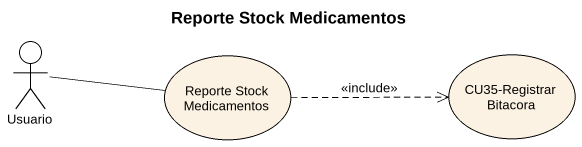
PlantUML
@startuml
title Reporte Stock Medicamentos
actor Usuario
usecase "Reporte Stock Medicamentos" as Reporte_Stock_Medicamentos
usecase "CU35-Registrar Bitacora" as CU35_Registrar_Bitacora
Usuario -right- Reporte_Stock_Medicamentos
Reporte_Stock_Medicamentos .right.> CU35_Registrar_Bitacora : <<include>>
@enduml
